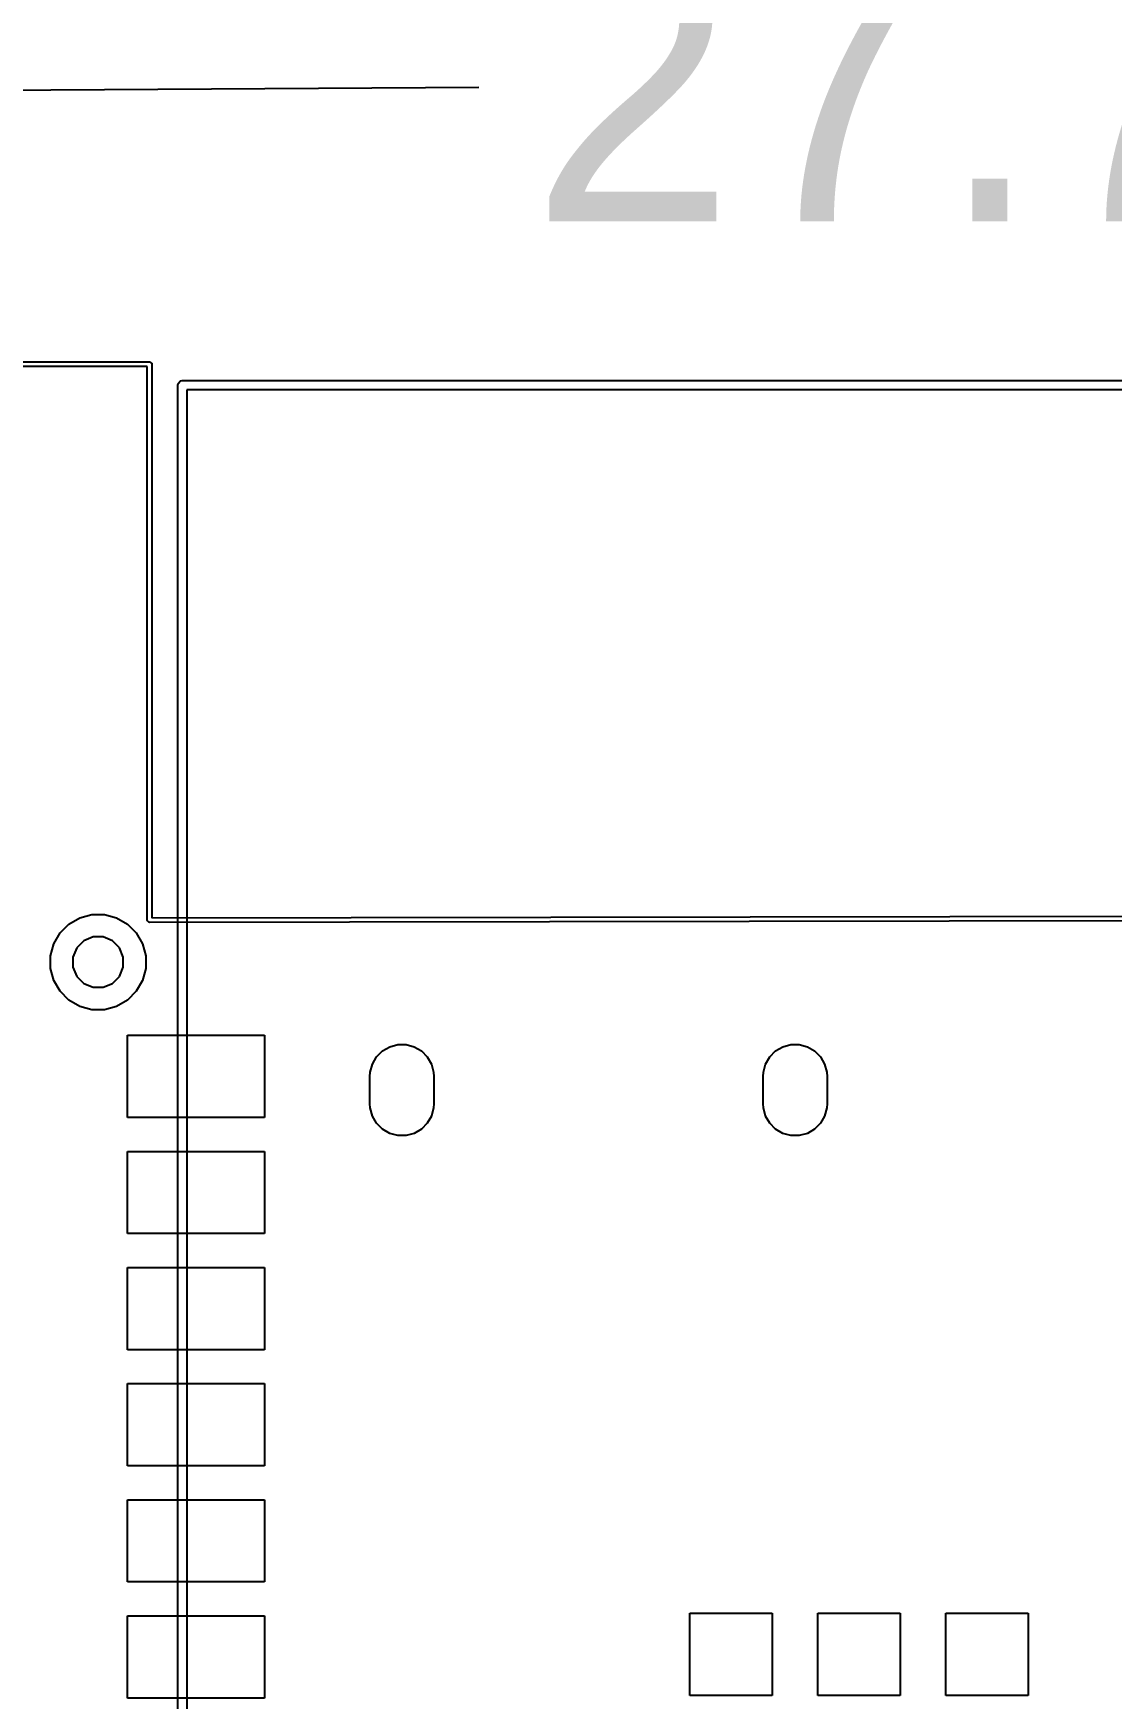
# Model space of a CAD drawing. Extents: x 100 to 191, y -173 to -30.
# Drawn here: x 137.93 to 149.73, y -64.33 to -46.12 of the extents above; entities that cross this region are included whole.
import ezdxf

# ---------------------------------------------------------------- set-up
doc = ezdxf.new("R2010")
doc.units = 0
doc.layers.get('0').update_dxf_attribs({"linetype": 'CONTINUOUS'})
doc.layers.get('Defpoints').update_dxf_attribs({"linetype": 'CONTINUOUS'})
doc.layers.add('BLACK', color=7, linetype='CONTINUOUS')
doc.dimstyles.get("Standard").update_dxf_attribs({"dimtxt": 3, "dimasz": 3, "dimexe": 0.18, "dimexo": 0.0625, "dimgap": 0.09, "dimtad": 0, "dimtih": 1, "dimtoh": 1, "dimzin": 0, "dimdsep": 46, "dimtxsty": 'Standard', "dimcen": 0.09, "dimclrd": 3, "dimclre": 3, "dimclrt": 3, "dimadec": 0, "dimazin": 0, "dimtfac": 1, "dimtofl": 0, "dimtmove": 0, "dimatfit": 3, "dimfxl": 1, "dimtolj": 1, "dimtzin": 0, "dimarcsym": 0})

# ---------------------------------------------------------------- blocks, each defined once
blk = doc.blocks.new('*D5')
at = {"color": 3, "linetype": 'Continuous', "lineweight": -2}
for p, q in [((162.284, -52.253), (162.248, -46.408)), ((134.574, -52.423), (134.538, -46.578)), ((159.249, -46.607), (153.984, -46.639)), ((137.539, -46.74), (142.804, -46.707))]:
    blk.add_line(p, q, dxfattribs=at)
at = {"color": 3, "linetype": 'Continuous'}
for points in [[(137.536, -46.24), (137.542, -47.24), (134.539, -46.758)], [(159.246, -46.107), (159.252, -47.107), (162.249, -46.588)]]:
    blk.add_solid(points, dxfattribs=at)
at = {"layer": 'Defpoints', "color": 0, "linetype": 'Continuous'}
for p in [(162.249, -46.588), (162.284, -52.316), (134.575, -52.486)]:
    blk.add_point(p, dxfattribs=at)
at = {"color": 3, "linetype": 'Continuous', "insert": (148.394, -46.673), "char_height": 3, "attachment_point": 5}
blk.add_mtext('\\A1;27.71', dxfattribs=at)
blk = doc.blocks.new('*D6')
at = {"color": 3, "linetype": 'Continuous', "lineweight": -2}
for p, q in [((131.941, -51.708), (131.929, -32.104)), ((165.061, -51.689), (165.05, -32.085)), ((134.929, -32.282), (142.9, -32.278)), ((162.05, -32.267), (154.08, -32.271))]:
    blk.add_line(p, q, dxfattribs=at)
at = {"color": 3, "linetype": 'Continuous'}
for points in [[(134.929, -31.782), (134.93, -32.782), (131.929, -32.284)], [(162.05, -31.767), (162.05, -32.767), (165.05, -32.265)]]:
    blk.add_solid(points, dxfattribs=at)
at = {"layer": 'Defpoints', "color": 0, "linetype": 'Continuous'}
for p in [(131.929, -32.284), (131.941, -51.771), (165.061, -51.752)]:
    blk.add_point(p, dxfattribs=at)
at = {"color": 3, "linetype": 'Continuous', "insert": (148.49, -32.274), "char_height": 3, "attachment_point": 5}
blk.add_mtext('\\A1;33.12', dxfattribs=at)
blk = doc.blocks.new('*D7')
at = {"color": 3, "linetype": 'Continuous', "lineweight": -2}
for p, q in [((133.325, -59.443), (133.325, -40.025)), ((163.773, -59.443), (163.773, -40.025)), ((136.325, -40.205), (142.709, -40.205)), ((160.773, -40.205), (154.389, -40.205))]:
    blk.add_line(p, q, dxfattribs=at)
at = {"color": 3, "linetype": 'Continuous'}
for points in [[(136.325, -39.705), (136.325, -40.705), (133.325, -40.205)], [(160.773, -39.705), (160.773, -40.705), (163.773, -40.205)]]:
    blk.add_solid(points, dxfattribs=at)
at = {"layer": 'Defpoints', "color": 0, "linetype": 'Continuous'}
for p in [(163.773, -40.205), (133.325, -59.506), (163.773, -59.506)]:
    blk.add_point(p, dxfattribs=at)
at = {"color": 3, "linetype": 'Continuous', "insert": (148.549, -40.205), "char_height": 3, "attachment_point": 5}
blk.add_mtext('\\A1;30.45', dxfattribs=at)

msp = doc.modelspace()

# ---------------------------------------------------------------- linework, layer by layer
at = {"layer": 'BLACK', "linetype": 'Continuous'}
for p, q in [((134.003461, -49.7082), (139.204512, -49.71057)), ((139.204512, -49.71057), (139.214058, -49.712473)), ((139.214058, -49.712473), (139.214067, -49.712473)), ((139.214067, -49.712473), (139.214069, -49.712475)), ((139.214069, -49.712475), (139.214078, -49.712477)), ((139.214078, -49.712477), (139.22136, -49.719766)), ((139.22136, -49.719766), (139.227597, -49.726003)), ((139.227597, -49.726003), (139.227598, -49.72601)), ((139.227598, -49.72601), (139.227602, -49.726014)), ((139.227602, -49.726014), (139.227601, -49.726028)), ((139.227601, -49.726028), (139.2295, -49.73557)), ((139.1795, -49.760558), (134.003439, -49.7582)), ((139.1795, -55.815728), (139.1795, -49.760558)), ((139.2295, -49.73557), (139.2295, -55.790687)), ((139.512, -49.96557), (139.515806, -49.946436)), ((139.512, -75.44057), (139.512, -49.96557)), ((139.515806, -49.946436), (139.542866, -49.919376)), ((139.542866, -49.919376), (139.562, -49.91557)), ((139.562, -49.91557), (157.487, -49.91557)), ((139.612, -50.01557), (139.612, -75.39057)), ((157.437, -50.01557), (139.612, -50.01557)), ((138.225489, -55.95597), (138.3224, -55.859059)), ((138.3224, -55.859059), (138.441091, -55.790533)), ((138.441091, -55.790533), (138.573474, -55.755061)), ((138.573474, -55.755061), (138.710526, -55.755061)), ((138.710526, -55.755061), (138.842909, -55.790533)), ((138.842909, -55.790533), (138.9616, -55.859059)), ((138.9616, -55.859059), (139.058511, -55.95597)), ((139.181403, -55.825295), (139.1795, -55.815728)), ((139.181418, -55.82531), (139.181403, -55.825295)), ((139.181419, -55.825332), (139.181418, -55.82531)), ((139.187887, -55.831779), (139.181419, -55.825332)), ((139.194933, -55.838825), (139.187887, -55.831779)), ((139.194956, -55.838825), (139.194933, -55.838825)), ((139.194971, -55.83884), (139.194956, -55.838825)), ((139.204541, -55.840728), (139.194971, -55.83884)), ((157.78454, -55.81057), (139.204541, -55.840728)), ((139.2295, -55.790687), (157.7595, -55.76061)), ((138.121491, -56.207044), (138.156963, -56.074661)), ((138.156963, -56.074661), (138.225489, -55.95597)), ((138.486225, -56.042436), (138.408866, -56.119795)), ((138.587299, -56.00057), (138.486225, -56.042436)), ((138.696701, -56.00057), (138.587299, -56.00057)), ((138.797775, -56.042436), (138.696701, -56.00057)), ((138.875134, -56.119795), (138.797775, -56.042436)), ((139.058511, -55.95597), (139.127037, -56.074661)), ((139.127037, -56.074661), (139.162509, -56.207044)), ((138.121491, -56.220869), (138.121491, -56.207044)), ((138.121491, -56.344096), (138.121491, -56.220869)), ((138.408866, -56.119795), (138.367, -56.220869)), ((138.367, -56.220869), (138.367, -56.330271)), ((138.917, -56.220869), (138.875134, -56.119795)), ((138.917, -56.330271), (138.917, -56.220869)), ((139.162509, -56.207044), (139.162509, -56.344096)), ((138.156963, -56.476479), (138.121491, -56.344096)), ((138.367, -56.330271), (138.408866, -56.431345)), ((138.408866, -56.431345), (138.486225, -56.508704)), ((138.797775, -56.508704), (138.875134, -56.431345)), ((138.875134, -56.431345), (138.917, -56.330271)), ((139.162509, -56.344096), (139.127037, -56.476479)), ((138.225489, -56.59517), (138.156963, -56.476479)), ((138.3224, -56.692081), (138.225489, -56.59517)), ((138.486225, -56.508704), (138.587299, -56.55057)), ((138.587299, -56.55057), (138.696701, -56.55057)), ((138.696701, -56.55057), (138.797775, -56.508704)), ((139.058511, -56.59517), (138.9616, -56.692081)), ((139.127037, -56.476479), (139.058511, -56.59517)), ((138.441091, -56.760607), (138.3224, -56.692081)), ((138.573474, -56.796079), (138.441091, -56.760607)), ((138.710526, -56.796079), (138.573474, -56.796079)), ((138.842909, -56.760607), (138.710526, -56.796079)), ((138.9616, -56.692081), (138.842909, -56.760607)), ((138.962, -57.97557), (138.962, -57.07557)), ((138.962, -57.07557), (140.462, -57.07557)), ((138.962, -57.97557), (138.962, -57.07557)), ((138.962, -57.07557), (140.462, -57.07557)), ((140.462, -57.07557), (140.462, -57.97557)), ((140.462, -57.07557), (140.462, -57.97557)), ((141.830561, -57.202212), (141.918816, -57.178564)), ((141.918816, -57.178564), (142.010184, -57.178564)), ((142.010184, -57.178564), (142.098439, -57.202212)), ((146.130561, -57.202212), (146.218816, -57.178564)), ((146.218816, -57.178564), (146.310184, -57.178564)), ((146.310184, -57.178564), (146.398439, -57.202212)), ((141.641142, -57.391631), (141.686826, -57.312503)), ((141.686826, -57.312503), (141.751433, -57.247896)), ((141.751433, -57.247896), (141.830561, -57.202212)), ((142.098439, -57.202212), (142.177567, -57.247896)), ((142.177567, -57.247896), (142.242174, -57.312503)), ((142.242174, -57.312503), (142.287858, -57.391631)), ((145.941142, -57.391631), (145.986826, -57.312503)), ((145.986826, -57.312503), (146.051433, -57.247896)), ((146.051433, -57.247896), (146.130561, -57.202212)), ((146.398439, -57.202212), (146.477567, -57.247896)), ((146.477567, -57.247896), (146.542174, -57.312503)), ((146.542174, -57.312503), (146.587858, -57.391631)), ((141.6145, -57.52557), (141.617494, -57.479886)), ((141.6145, -57.82557), (141.6145, -57.52557)), ((141.617494, -57.479886), (141.641142, -57.391631)), ((142.287858, -57.391631), (142.311506, -57.479886)), ((142.311506, -57.479886), (142.3145, -57.52557)), ((142.3145, -57.52557), (142.3145, -57.82557)), ((145.9145, -57.52557), (145.917494, -57.479886)), ((145.9145, -57.82557), (145.9145, -57.52557)), ((145.917494, -57.479886), (145.941142, -57.391631)), ((146.587858, -57.391631), (146.611506, -57.479886)), ((146.611506, -57.479886), (146.6145, -57.52557)), ((146.6145, -57.52557), (146.6145, -57.82557)), ((141.617494, -57.871254), (141.6145, -57.82557)), ((141.641142, -57.959509), (141.617494, -57.871254)), ((142.311506, -57.871254), (142.287858, -57.959509)), ((142.3145, -57.82557), (142.311506, -57.871254)), ((145.917494, -57.871254), (145.9145, -57.82557)), ((145.941142, -57.959509), (145.917494, -57.871254)), ((146.611506, -57.871254), (146.587858, -57.959509)), ((146.6145, -57.82557), (146.611506, -57.871254)), ((140.462, -57.97557), (138.962, -57.97557)), ((140.462, -57.97557), (138.962, -57.97557)), ((141.686826, -58.038637), (141.641142, -57.959509)), ((141.751433, -58.103244), (141.686826, -58.038637)), ((141.830561, -58.148928), (141.751433, -58.103244)), ((142.177567, -58.103244), (142.098439, -58.148928)), ((142.242174, -58.038637), (142.177567, -58.103244)), ((142.287858, -57.959509), (142.242174, -58.038637)), ((145.986826, -58.038637), (145.941142, -57.959509)), ((146.051433, -58.103244), (145.986826, -58.038637)), ((146.130561, -58.148928), (146.051433, -58.103244)), ((146.477567, -58.103244), (146.398439, -58.148928)), ((146.542174, -58.038637), (146.477567, -58.103244)), ((146.587858, -57.959509), (146.542174, -58.038637)), ((141.918816, -58.172576), (141.830561, -58.148928)), ((142.010184, -58.172576), (141.918816, -58.172576)), ((142.098439, -58.148928), (142.010184, -58.172576)), ((146.218816, -58.172576), (146.130561, -58.148928)), ((146.310184, -58.172576), (146.218816, -58.172576)), ((146.398439, -58.148928), (146.310184, -58.172576)), ((138.962, -59.24557), (138.962, -58.34557)), ((138.962, -58.34557), (140.462, -58.34557)), ((138.962, -59.24557), (138.962, -58.34557)), ((138.962, -58.34557), (140.462, -58.34557)), ((140.462, -58.34557), (140.462, -59.24557)), ((140.462, -58.34557), (140.462, -59.24557)), ((140.462, -59.24557), (138.962, -59.24557)), ((140.462, -59.24557), (138.962, -59.24557)), ((138.962, -60.51557), (138.962, -59.61557)), ((138.962, -59.61557), (140.462, -59.61557)), ((138.962, -60.51557), (138.962, -59.61557)), ((138.962, -59.61557), (140.462, -59.61557)), ((140.462, -59.61557), (140.462, -60.51557)), ((140.462, -59.61557), (140.462, -60.51557)), ((140.462, -60.51557), (138.962, -60.51557)), ((140.462, -60.51557), (138.962, -60.51557)), ((138.962, -61.78557), (138.962, -60.88557)), ((138.962, -60.88557), (140.462, -60.88557)), ((138.962, -61.78557), (138.962, -60.88557)), ((138.962, -60.88557), (140.462, -60.88557)), ((140.462, -60.88557), (140.462, -61.78557)), ((140.462, -60.88557), (140.462, -61.78557)), ((140.462, -61.78557), (138.962, -61.78557)), ((140.462, -61.78557), (138.962, -61.78557)), ((138.962, -63.05557), (138.962, -62.15557)), ((138.962, -62.15557), (140.462, -62.15557)), ((138.962, -63.05557), (138.962, -62.15557)), ((138.962, -62.15557), (140.462, -62.15557)), ((140.462, -62.15557), (140.462, -63.05557)), ((140.462, -62.15557), (140.462, -63.05557)), ((140.462, -63.05557), (138.962, -63.05557)), ((140.462, -63.05557), (138.962, -63.05557)), ((138.962, -64.32557), (138.962, -63.42557)), ((138.962, -63.42557), (140.462, -63.42557)), ((138.962, -64.32557), (138.962, -63.42557)), ((138.962, -63.42557), (140.462, -63.42557)), ((140.462, -63.42557), (140.462, -64.32557)), ((140.462, -63.42557), (140.462, -64.32557)), ((145.112, -64.29557), (145.112, -63.39557)), ((145.112, -63.39557), (146.012, -63.39557)), ((145.112, -64.29557), (145.112, -63.39557)), ((145.112, -63.39557), (146.012, -63.39557)), ((146.012, -63.39557), (146.012, -64.29557)), ((146.012, -63.39557), (146.012, -64.29557)), ((146.512, -64.29557), (146.512, -63.39557)), ((146.512, -63.39557), (147.412, -63.39557)), ((146.512, -64.29557), (146.512, -63.39557)), ((146.512, -63.39557), (147.412, -63.39557)), ((147.412, -63.39557), (147.412, -64.29557)), ((147.412, -63.39557), (147.412, -64.29557)), ((147.912, -64.29557), (147.912, -63.39557)), ((147.912, -63.39557), (148.812, -63.39557)), ((147.912, -64.29557), (147.912, -63.39557)), ((147.912, -63.39557), (148.812, -63.39557)), ((148.812, -63.39557), (148.812, -64.29557)), ((148.812, -63.39557), (148.812, -64.29557)), ((146.012, -64.29557), (145.112, -64.29557)), ((146.012, -64.29557), (145.112, -64.29557)), ((147.412, -64.29557), (146.512, -64.29557)), ((147.412, -64.29557), (146.512, -64.29557)), ((148.812, -64.29557), (147.912, -64.29557)), ((148.812, -64.29557), (147.912, -64.29557)), ((140.462, -64.32557), (138.962, -64.32557)), ((140.462, -64.32557), (138.962, -64.32557))]:
    msp.add_line(p, q, dxfattribs=at)

# ---------------------------------------------------------------- dimensions: what is measured, and where the dimension line sits
at = {"linetype": 'Continuous'}
for p1, p2, distance, picture, middle in [((165.0615, -51.75159), (131.9407, -51.77095), -19.486784, '*D6', (148.489709, -32.274489)), ((134.5745, -52.48557), (162.2845, -52.31557), 5.727532, '*D5', (148.394362, -46.673146))]:
    dim = msp.add_aligned_dim(p1=p1, p2=p2, distance=distance, dimstyle='Standard', dxfattribs=at)
    dim.commit()
    dim.dimension.update_dxf_attribs({"geometry": picture, "text_midpoint": middle})
dim = msp.add_linear_dim(base=(163.773, -40.205302), p1=(133.3245, -59.50557), p2=(163.773, -59.50557), dimstyle='Standard', dxfattribs=at)
dim.commit()
dim.dimension.update_dxf_attribs({"geometry": '*D7', "text_midpoint": (148.54875, -40.205302)})

doc.saveas('drawing.dxf')
